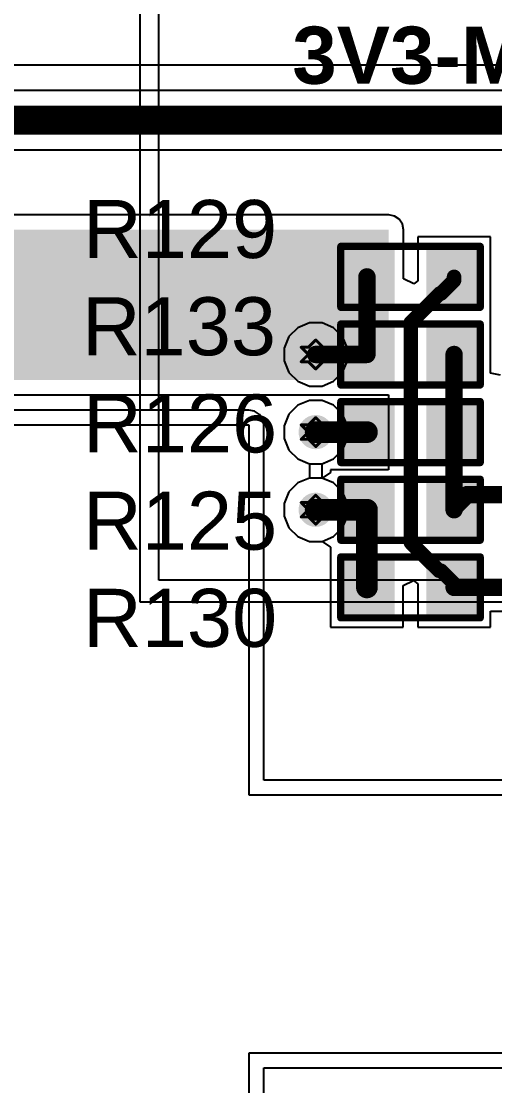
# Model space of a CAD drawing. Header units: inches. Extents: x 24 to 500, y 68 to 269.
# Drawn here: x 344.76 to 353.04, y 108.63 to 127.26 of the extents above; entities that cross this region are included whole.
import ezdxf

# ---------------------------------------------------------------- set-up
doc = ezdxf.new("R2010")
doc.units = ezdxf.units.IN
for name, color, linetype in [('Bottom Layer', 5, 'Continuous'), ('Drill Drawing', 1, 'Continuous'), ('Layer 1', 16, 'Continuous'), ('Layer 2', 76, 'Continuous'), ('Top Layer', 1, 'Continuous'), ('Top Overlay', 2, 'Continuous'), ('Top Paste', 8, 'Continuous'), ('Top Solder', 216, 'Continuous'), ('Via Holes', 16, 'Continuous')]:
    doc.layers.add(name, color=color, linetype=linetype)
doc.styles.add('Arial', font='', dxfattribs={"height": 0.2})
doc.styles.add('Arial_Bold', font='', dxfattribs={"height": 0.2})
doc.styles.get('Arial').set_extended_font_data('Arial')
doc.styles.get('Arial_Bold').set_extended_font_data('Arial', bold=True)

# ---------------------------------------------------------------- blocks, each defined once
blk = doc.blocks.new('R___0603_11')
at = {"layer": 'Top Layer'}
for points in [[(-0.381, 0.4445), (-0.381, -0.4445), (-1.143, -0.4445), (-1.143, 0.4445)], [(1.143, 0.4445), (1.143, -0.4445), (0.381, -0.4445), (0.381, 0.4445)]]:
    blk.add_hatch(color=1, dxfattribs=at).paths.add_polyline_path(points)
at = {"layer": 'Top Paste'}
for points in [[(-0.381, 0.4445), (-0.381, -0.4445), (-1.143, -0.4445), (-1.143, 0.4445)], [(1.143, 0.4445), (1.143, -0.4445), (0.381, -0.4445), (0.381, 0.4445)]]:
    blk.add_hatch(color=8, dxfattribs=at).paths.add_polyline_path(points)
at = {"layer": 'Top Solder'}
for points in [[(-0.2794, 0.5461), (-0.2794, -0.5461), (-1.2446, -0.5461), (-1.2446, 0.5461)], [(1.2446, 0.5461), (1.2446, -0.5461), (0.2794, -0.5461), (0.2794, 0.5461)]]:
    blk.add_hatch(color=216, dxfattribs=at).paths.add_polyline_path(points)
at = {"layer": 'Top Overlay'}
for points in [[(-1.2192, 0.5334, 0.127, 0.127, 0), (-1.2192, -0.5334, 0.127, 0.127, 0)], [(1.2192, 0.5334, 0.127, 0.127, 0), (-1.2192, 0.5334, 0.127, 0.127, 0)], [(1.2192, 0.5334, 0.127, 0.127, 0), (1.2192, -0.5334, 0.127, 0.127, 0)], [(1.2192, -0.5334, 0.127, 0.127, 0), (-1.2192, -0.5334, 0.127, 0.127, 0)]]:
    blk.add_lwpolyline(points, format="xyseb", dxfattribs=at)
for points in [[(-1.25095, 0.5334, 0.0635, 0.0635, 1), (-1.18745, 0.5334, 0.0635, 0.0635, 1)], [(-1.25095, 0.5334, 0.0635, 0.0635, 1), (-1.18745, 0.5334, 0.0635, 0.0635, 1)], [(1.18745, 0.5334, 0.0635, 0.0635, 1), (1.25095, 0.5334, 0.0635, 0.0635, 1)], [(1.18745, 0.5334, 0.0635, 0.0635, 1), (1.25095, 0.5334, 0.0635, 0.0635, 1)], [(-1.25095, -0.5334, 0.0635, 0.0635, 1), (-1.18745, -0.5334, 0.0635, 0.0635, 1)], [(-1.25095, -0.5334, 0.0635, 0.0635, 1), (-1.18745, -0.5334, 0.0635, 0.0635, 1)], [(1.18745, -0.5334, 0.0635, 0.0635, 1), (1.25095, -0.5334, 0.0635, 0.0635, 1)], [(1.18745, -0.5334, 0.0635, 0.0635, 1), (1.25095, -0.5334, 0.0635, 0.0635, 1)]]:
    blk.add_lwpolyline(points, format="xyseb", close=True, dxfattribs=at)
blk = doc.blocks.new('R___0603_12')
at = {"layer": 'Top Layer'}
for points in [[(-0.381, 0.4445), (-0.381, -0.4445), (-1.143, -0.4445), (-1.143, 0.4445)], [(1.143, 0.4445), (1.143, -0.4445), (0.381, -0.4445), (0.381, 0.4445)]]:
    blk.add_hatch(color=1, dxfattribs=at).paths.add_polyline_path(points)
at = {"layer": 'Top Paste'}
for points in [[(-0.381, 0.4445), (-0.381, -0.4445), (-1.143, -0.4445), (-1.143, 0.4445)], [(1.143, 0.4445), (1.143, -0.4445), (0.381, -0.4445), (0.381, 0.4445)]]:
    blk.add_hatch(color=8, dxfattribs=at).paths.add_polyline_path(points)
at = {"layer": 'Top Solder'}
for points in [[(-0.2794, 0.5461), (-0.2794, -0.5461), (-1.2446, -0.5461), (-1.2446, 0.5461)], [(1.2446, 0.5461), (1.2446, -0.5461), (0.2794, -0.5461), (0.2794, 0.5461)]]:
    blk.add_hatch(color=216, dxfattribs=at).paths.add_polyline_path(points)
at = {"layer": 'Top Overlay'}
for points in [[(-1.2192, -0.5334, 0.127, 0.127, 0), (-1.2192, 0.5334, 0.127, 0.127, 0)], [(-1.2192, 0.5334, 0.127, 0.127, 0), (1.2192, 0.5334, 0.127, 0.127, 0)], [(1.2192, -0.5334, 0.127, 0.127, 0), (1.2192, 0.5334, 0.127, 0.127, 0)], [(-1.2192, -0.5334, 0.127, 0.127, 0), (1.2192, -0.5334, 0.127, 0.127, 0)]]:
    blk.add_lwpolyline(points, format="xyseb", dxfattribs=at)
for points in [[(-1.25095, 0.5334, 0.0635, 0.0635, 1), (-1.18745, 0.5334, 0.0635, 0.0635, 1)], [(-1.25095, 0.5334, 0.0635, 0.0635, 1), (-1.18745, 0.5334, 0.0635, 0.0635, 1)], [(1.18745, 0.5334, 0.0635, 0.0635, 1), (1.25095, 0.5334, 0.0635, 0.0635, 1)], [(1.18745, 0.5334, 0.0635, 0.0635, 1), (1.25095, 0.5334, 0.0635, 0.0635, 1)], [(-1.25095, -0.5334, 0.0635, 0.0635, 1), (-1.18745, -0.5334, 0.0635, 0.0635, 1)], [(-1.25095, -0.5334, 0.0635, 0.0635, 1), (-1.18745, -0.5334, 0.0635, 0.0635, 1)], [(1.18745, -0.5334, 0.0635, 0.0635, 1), (1.25095, -0.5334, 0.0635, 0.0635, 1)], [(1.18745, -0.5334, 0.0635, 0.0635, 1), (1.25095, -0.5334, 0.0635, 0.0635, 1)]]:
    blk.add_lwpolyline(points, format="xyseb", close=True, dxfattribs=at)
blk = doc.blocks.new('R___0603_13')
at = {"layer": 'Top Layer'}
for points in [[(-0.381, 0.4445), (-0.381, -0.4445), (-1.143, -0.4445), (-1.143, 0.4445)], [(1.143, 0.4445), (1.143, -0.4445), (0.381, -0.4445), (0.381, 0.4445)]]:
    blk.add_hatch(color=1, dxfattribs=at).paths.add_polyline_path(points)
at = {"layer": 'Top Paste'}
for points in [[(-0.381, 0.4445), (-0.381, -0.4445), (-1.143, -0.4445), (-1.143, 0.4445)], [(1.143, 0.4445), (1.143, -0.4445), (0.381, -0.4445), (0.381, 0.4445)]]:
    blk.add_hatch(color=8, dxfattribs=at).paths.add_polyline_path(points)
at = {"layer": 'Top Solder'}
for points in [[(-0.2794, 0.5461), (-0.2794, -0.5461), (-1.2446, -0.5461), (-1.2446, 0.5461)], [(1.2446, 0.5461), (1.2446, -0.5461), (0.2794, -0.5461), (0.2794, 0.5461)]]:
    blk.add_hatch(color=216, dxfattribs=at).paths.add_polyline_path(points)
at = {"layer": 'Top Overlay'}
for points in [[(-1.2192, -0.5334, 0.127, 0.127, 0), (-1.2192, 0.5334, 0.127, 0.127, 0)], [(-1.2192, 0.5334, 0.127, 0.127, 0), (1.2192, 0.5334, 0.127, 0.127, 0)], [(1.2192, -0.5334, 0.127, 0.127, 0), (1.2192, 0.5334, 0.127, 0.127, 0)], [(-1.2192, -0.5334, 0.127, 0.127, 0), (1.2192, -0.5334, 0.127, 0.127, 0)]]:
    blk.add_lwpolyline(points, format="xyseb", dxfattribs=at)
for points in [[(-1.25095, 0.5334, 0.0635, 0.0635, 1), (-1.18745, 0.5334, 0.0635, 0.0635, 1)], [(-1.25095, 0.5334, 0.0635, 0.0635, 1), (-1.18745, 0.5334, 0.0635, 0.0635, 1)], [(1.18745, 0.5334, 0.0635, 0.0635, 1), (1.25095, 0.5334, 0.0635, 0.0635, 1)], [(1.18745, 0.5334, 0.0635, 0.0635, 1), (1.25095, 0.5334, 0.0635, 0.0635, 1)], [(-1.25095, -0.5334, 0.0635, 0.0635, 1), (-1.18745, -0.5334, 0.0635, 0.0635, 1)], [(-1.25095, -0.5334, 0.0635, 0.0635, 1), (-1.18745, -0.5334, 0.0635, 0.0635, 1)], [(1.18745, -0.5334, 0.0635, 0.0635, 1), (1.25095, -0.5334, 0.0635, 0.0635, 1)], [(1.18745, -0.5334, 0.0635, 0.0635, 1), (1.25095, -0.5334, 0.0635, 0.0635, 1)]]:
    blk.add_lwpolyline(points, format="xyseb", close=True, dxfattribs=at)
blk = doc.blocks.new('R___0603_16')
at = {"layer": 'Top Layer'}
for points in [[(-0.381, 0.4445), (-0.381, -0.4445), (-1.143, -0.4445), (-1.143, 0.4445)], [(1.143, 0.4445), (1.143, -0.4445), (0.381, -0.4445), (0.381, 0.4445)]]:
    blk.add_hatch(color=1, dxfattribs=at).paths.add_polyline_path(points)
at = {"layer": 'Top Paste'}
for points in [[(-0.381, 0.4445), (-0.381, -0.4445), (-1.143, -0.4445), (-1.143, 0.4445)], [(1.143, 0.4445), (1.143, -0.4445), (0.381, -0.4445), (0.381, 0.4445)]]:
    blk.add_hatch(color=8, dxfattribs=at).paths.add_polyline_path(points)
at = {"layer": 'Top Solder'}
for points in [[(-0.2794, 0.5461), (-0.2794, -0.5461), (-1.2446, -0.5461), (-1.2446, 0.5461)], [(1.2446, 0.5461), (1.2446, -0.5461), (0.2794, -0.5461), (0.2794, 0.5461)]]:
    blk.add_hatch(color=216, dxfattribs=at).paths.add_polyline_path(points)
at = {"layer": 'Top Overlay'}
for points in [[(-1.2192, -0.5334, 0.127, 0.127, 0), (-1.2192, 0.5334, 0.127, 0.127, 0)], [(-1.2192, 0.5334, 0.127, 0.127, 0), (1.2192, 0.5334, 0.127, 0.127, 0)], [(1.2192, -0.5334, 0.127, 0.127, 0), (1.2192, 0.5334, 0.127, 0.127, 0)], [(-1.2192, -0.5334, 0.127, 0.127, 0), (1.2192, -0.5334, 0.127, 0.127, 0)]]:
    blk.add_lwpolyline(points, format="xyseb", dxfattribs=at)
for points in [[(-1.25095, 0.5334, 0.0635, 0.0635, 1), (-1.18745, 0.5334, 0.0635, 0.0635, 1)], [(-1.25095, 0.5334, 0.0635, 0.0635, 1), (-1.18745, 0.5334, 0.0635, 0.0635, 1)], [(1.18745, 0.5334, 0.0635, 0.0635, 1), (1.25095, 0.5334, 0.0635, 0.0635, 1)], [(1.18745, 0.5334, 0.0635, 0.0635, 1), (1.25095, 0.5334, 0.0635, 0.0635, 1)], [(-1.25095, -0.5334, 0.0635, 0.0635, 1), (-1.18745, -0.5334, 0.0635, 0.0635, 1)], [(-1.25095, -0.5334, 0.0635, 0.0635, 1), (-1.18745, -0.5334, 0.0635, 0.0635, 1)], [(1.18745, -0.5334, 0.0635, 0.0635, 1), (1.25095, -0.5334, 0.0635, 0.0635, 1)], [(1.18745, -0.5334, 0.0635, 0.0635, 1), (1.25095, -0.5334, 0.0635, 0.0635, 1)]]:
    blk.add_lwpolyline(points, format="xyseb", close=True, dxfattribs=at)
blk = doc.blocks.new('R___0603_17')
at = {"layer": 'Top Layer'}
for points in [[(-0.381, 0.4445), (-0.381, -0.4445), (-1.143, -0.4445), (-1.143, 0.4445)], [(1.143, 0.4445), (1.143, -0.4445), (0.381, -0.4445), (0.381, 0.4445)]]:
    blk.add_hatch(color=1, dxfattribs=at).paths.add_polyline_path(points)
at = {"layer": 'Top Paste'}
for points in [[(-0.381, 0.4445), (-0.381, -0.4445), (-1.143, -0.4445), (-1.143, 0.4445)], [(1.143, 0.4445), (1.143, -0.4445), (0.381, -0.4445), (0.381, 0.4445)]]:
    blk.add_hatch(color=8, dxfattribs=at).paths.add_polyline_path(points)
at = {"layer": 'Top Solder'}
for points in [[(-0.2794, 0.5461), (-0.2794, -0.5461), (-1.2446, -0.5461), (-1.2446, 0.5461)], [(1.2446, 0.5461), (1.2446, -0.5461), (0.2794, -0.5461), (0.2794, 0.5461)]]:
    blk.add_hatch(color=216, dxfattribs=at).paths.add_polyline_path(points)
at = {"layer": 'Top Overlay'}
for points in [[(-1.2192, 0.5334, 0.127, 0.127, 0), (-1.2192, -0.5334, 0.127, 0.127, 0)], [(1.2192, 0.5334, 0.127, 0.127, 0), (-1.2192, 0.5334, 0.127, 0.127, 0)], [(1.2192, 0.5334, 0.127, 0.127, 0), (1.2192, -0.5334, 0.127, 0.127, 0)], [(1.2192, -0.5334, 0.127, 0.127, 0), (-1.2192, -0.5334, 0.127, 0.127, 0)]]:
    blk.add_lwpolyline(points, format="xyseb", dxfattribs=at)
for points in [[(-1.25095, 0.5334, 0.0635, 0.0635, 1), (-1.18745, 0.5334, 0.0635, 0.0635, 1)], [(-1.25095, 0.5334, 0.0635, 0.0635, 1), (-1.18745, 0.5334, 0.0635, 0.0635, 1)], [(1.18745, 0.5334, 0.0635, 0.0635, 1), (1.25095, 0.5334, 0.0635, 0.0635, 1)], [(1.18745, 0.5334, 0.0635, 0.0635, 1), (1.25095, 0.5334, 0.0635, 0.0635, 1)], [(-1.25095, -0.5334, 0.0635, 0.0635, 1), (-1.18745, -0.5334, 0.0635, 0.0635, 1)], [(-1.25095, -0.5334, 0.0635, 0.0635, 1), (-1.18745, -0.5334, 0.0635, 0.0635, 1)], [(1.18745, -0.5334, 0.0635, 0.0635, 1), (1.25095, -0.5334, 0.0635, 0.0635, 1)], [(1.18745, -0.5334, 0.0635, 0.0635, 1), (1.25095, -0.5334, 0.0635, 0.0635, 1)]]:
    blk.add_lwpolyline(points, format="xyseb", close=True, dxfattribs=at)

msp = doc.modelspace()

# ---------------------------------------------------------------- hatches: boundary and pattern name
at = {"layer": 'Bottom Layer'}
h = msp.add_hatch(color=5, dxfattribs=at)
edge = h.paths.add_edge_path()
edge.add_arc((349.91, 121.425), 0.3, 0, 360)
h = msp.add_hatch(color=5, dxfattribs=at)
edge = h.paths.add_edge_path()
edge.add_arc((349.91, 120.066), 0.3, 0, 360)
h = msp.add_hatch(color=5, dxfattribs=at)
edge = h.paths.add_edge_path()
edge.add_arc((349.91, 118.707), 0.3, 0, 360)
at = {"layer": 'Layer 1'}
h = msp.add_hatch(color=16, dxfattribs=at)
edge = h.paths.add_edge_path()
edge.add_arc((349.91, 121.425), 0.3, 0, 360)
h = msp.add_hatch(color=16, dxfattribs=at)
edge = h.paths.add_edge_path()
edge.add_arc((349.91, 120.066), 0.3, 0, 360)
h = msp.add_hatch(color=16, dxfattribs=at)
edge = h.paths.add_edge_path()
edge.add_arc((349.91, 118.707), 0.3, 0, 360)
at = {"layer": 'Layer 2'}
h = msp.add_hatch(color=76, dxfattribs=at)
edge = h.paths.add_edge_path()
edge.add_arc((349.91, 121.425), 0.3, 0, 360)
h = msp.add_hatch(color=76, dxfattribs=at)
edge = h.paths.add_edge_path()
edge.add_arc((349.91, 120.066), 0.3, 0, 360)
h = msp.add_hatch(color=76, dxfattribs=at)
edge = h.paths.add_edge_path()
edge.add_arc((349.91, 118.707), 0.3, 0, 360)
at = {"layer": 'Top Layer'}
msp.add_hatch(color=1, dxfattribs=at).paths.add_polyline_path([(332.308, 120.98), (351.187, 120.98), (351.187, 123.608), (332.308, 123.608)])
h = msp.add_hatch(color=1, dxfattribs=at)
edge = h.paths.add_edge_path()
edge.add_arc((349.91, 121.425), 0.3, 0, 360)
h = msp.add_hatch(color=1, dxfattribs=at)
edge = h.paths.add_edge_path()
edge.add_arc((349.91, 120.066), 0.3, 0, 360)
h = msp.add_hatch(color=1, dxfattribs=at)
edge = h.paths.add_edge_path()
edge.add_arc((349.91, 118.707), 0.3, 0, 360)
at = {"layer": 'Via Holes'}
h = msp.add_hatch(color=7, dxfattribs=at)
edge = h.paths.add_edge_path()
edge.add_arc((349.91, 121.425), 0.15, 0, 360)
h = msp.add_hatch(color=7, dxfattribs=at)
edge = h.paths.add_edge_path()
edge.add_arc((349.91, 120.066), 0.15, 0, 360)
h = msp.add_hatch(color=7, dxfattribs=at)
edge = h.paths.add_edge_path()
edge.add_arc((349.91, 118.707), 0.15, 0, 360)

# ---------------------------------------------------------------- linework, layer by layer
at = {"layer": 'Bottom Layer'}
for p, q in [((346.837, 129.159), (346.837, 117.094)), ((347.167, 117.475), (347.167, 129.032)), ((349.597, 121.894), (349.441, 121.739)), ((349.8, 121.979), (349.597, 121.894)), ((350.021, 121.979), (349.8, 121.979)), ((350.224, 121.894), (350.021, 121.979)), ((350.38, 121.739), (350.224, 121.894)), ((349.441, 121.739), (349.356, 121.535)), ((350.464, 121.535), (350.38, 121.739)), ((349.356, 121.535), (349.356, 121.315)), ((350.464, 121.315), (350.464, 121.535)), ((349.356, 121.315), (349.441, 121.111)), ((350.38, 121.111), (350.464, 121.315)), ((349.441, 121.111), (349.597, 120.955)), ((350.224, 120.955), (350.38, 121.111)), ((349.597, 120.955), (349.8, 120.871)), ((350.021, 120.871), (350.224, 120.955)), ((349.8, 120.871), (350.021, 120.871)), ((349.8, 120.62), (349.597, 120.535)), ((350.021, 120.62), (349.8, 120.62)), ((350.224, 120.535), (350.021, 120.62)), ((349.441, 120.38), (349.356, 120.176)), ((349.597, 120.535), (349.441, 120.38)), ((350.38, 120.38), (350.224, 120.535)), ((350.464, 120.176), (350.38, 120.38)), ((349.356, 120.176), (349.356, 119.956)), ((350.464, 119.956), (350.464, 120.176)), ((349.356, 119.956), (349.441, 119.752)), ((350.38, 119.752), (350.464, 119.956)), ((349.441, 119.752), (349.597, 119.596)), ((350.224, 119.596), (350.38, 119.752)), ((349.597, 119.596), (349.8, 119.512)), ((349.8, 119.512), (350.021, 119.512)), ((350.021, 119.512), (350.224, 119.596)), ((375.793, 117.475), (347.167, 117.475)), ((346.837, 117.094), (375.412, 117.094))]:
    msp.add_line(p, q, dxfattribs=at)
at = {"layer": 'Drill Drawing'}
for points in [[(349.783, 121.552, 0.0508, 0.0508, 0), (349.91, 121.679, 0.0508, 0.0508, 0)], [(349.91, 121.679, 0.0508, 0.0508, 0), (350.037, 121.552, 0.0508, 0.0508, 0)], [(349.656, 121.552, 0.0508, 0.0508, 0), (349.783, 121.425, 0.0508, 0.0508, 0)], [(349.656, 121.552, 0.0508, 0.0508, 0), (349.783, 121.552, 0.0508, 0.0508, 0)], [(350.037, 121.552, 0.0508, 0.0508, 0), (350.164, 121.552, 0.0508, 0.0508, 0)], [(350.037, 121.425, 0.0508, 0.0508, 0), (350.164, 121.552, 0.0508, 0.0508, 0)], [(349.656, 121.298, 0.0508, 0.0508, 0), (349.783, 121.425, 0.0508, 0.0508, 0)], [(349.656, 121.298, 0.0508, 0.0508, 0), (349.783, 121.298, 0.0508, 0.0508, 0)], [(349.783, 121.298, 0.0508, 0.0508, 0), (349.91, 121.171, 0.0508, 0.0508, 0)], [(349.91, 121.171, 0.0508, 0.0508, 0), (350.037, 121.298, 0.0508, 0.0508, 0)], [(350.037, 121.425, 0.0508, 0.0508, 0), (350.164, 121.298, 0.0508, 0.0508, 0)], [(350.037, 121.298, 0.0508, 0.0508, 0), (350.164, 121.298, 0.0508, 0.0508, 0)], [(349.656, 120.193, 0.0508, 0.0508, 0), (349.783, 120.066, 0.0508, 0.0508, 0)], [(349.656, 120.193, 0.0508, 0.0508, 0), (349.783, 120.193, 0.0508, 0.0508, 0)], [(349.783, 120.193, 0.0508, 0.0508, 0), (349.91, 120.32, 0.0508, 0.0508, 0)], [(349.91, 120.32, 0.0508, 0.0508, 0), (350.037, 120.193, 0.0508, 0.0508, 0)], [(350.037, 120.193, 0.0508, 0.0508, 0), (350.164, 120.193, 0.0508, 0.0508, 0)], [(350.037, 120.066, 0.0508, 0.0508, 0), (350.164, 120.193, 0.0508, 0.0508, 0)], [(349.656, 119.939, 0.0508, 0.0508, 0), (349.783, 120.066, 0.0508, 0.0508, 0)], [(350.037, 120.066, 0.0508, 0.0508, 0), (350.164, 119.939, 0.0508, 0.0508, 0)], [(349.656, 119.939, 0.0508, 0.0508, 0), (349.783, 119.939, 0.0508, 0.0508, 0)], [(349.783, 119.939, 0.0508, 0.0508, 0), (349.91, 119.812, 0.0508, 0.0508, 0)], [(349.91, 119.812, 0.0508, 0.0508, 0), (350.037, 119.939, 0.0508, 0.0508, 0)], [(350.037, 119.939, 0.0508, 0.0508, 0), (350.164, 119.939, 0.0508, 0.0508, 0)], [(349.783, 118.834, 0.0508, 0.0508, 0), (349.91, 118.961, 0.0508, 0.0508, 0)], [(349.91, 118.961, 0.0508, 0.0508, 0), (350.037, 118.834, 0.0508, 0.0508, 0)], [(349.656, 118.834, 0.0508, 0.0508, 0), (349.783, 118.707, 0.0508, 0.0508, 0)], [(349.656, 118.834, 0.0508, 0.0508, 0), (349.783, 118.834, 0.0508, 0.0508, 0)], [(349.656, 118.58, 0.0508, 0.0508, 0), (349.783, 118.707, 0.0508, 0.0508, 0)], [(350.037, 118.834, 0.0508, 0.0508, 0), (350.164, 118.834, 0.0508, 0.0508, 0)], [(350.037, 118.707, 0.0508, 0.0508, 0), (350.164, 118.834, 0.0508, 0.0508, 0)], [(350.037, 118.707, 0.0508, 0.0508, 0), (350.164, 118.58, 0.0508, 0.0508, 0)], [(349.656, 118.58, 0.0508, 0.0508, 0), (349.783, 118.58, 0.0508, 0.0508, 0)], [(349.783, 118.58, 0.0508, 0.0508, 0), (349.91, 118.453, 0.0508, 0.0508, 0)], [(349.91, 118.453, 0.0508, 0.0508, 0), (350.037, 118.58, 0.0508, 0.0508, 0)], [(350.037, 118.58, 0.0508, 0.0508, 0), (350.164, 118.58, 0.0508, 0.0508, 0)]]:
    msp.add_lwpolyline(points, format="xyseb", dxfattribs=at)
for points in [[(349.898, 121.679, 0.0254, 0.0254, 1), (349.923, 121.679, 0.0254, 0.0254, 1)], [(349.898, 121.679, 0.0254, 0.0254, 1), (349.923, 121.679, 0.0254, 0.0254, 1)], [(349.644, 121.552, 0.0254, 0.0254, 1), (349.669, 121.552, 0.0254, 0.0254, 1)], [(349.644, 121.552, 0.0254, 0.0254, 1), (349.669, 121.552, 0.0254, 0.0254, 1)], [(349.771, 121.552, 0.0254, 0.0254, 1), (349.796, 121.552, 0.0254, 0.0254, 1)], [(349.771, 121.552, 0.0254, 0.0254, 1), (349.796, 121.552, 0.0254, 0.0254, 1)], [(350.025, 121.552, 0.0254, 0.0254, 1), (350.05, 121.552, 0.0254, 0.0254, 1)], [(350.025, 121.552, 0.0254, 0.0254, 1), (350.05, 121.552, 0.0254, 0.0254, 1)], [(350.152, 121.552, 0.0254, 0.0254, 1), (350.177, 121.552, 0.0254, 0.0254, 1)], [(350.152, 121.552, 0.0254, 0.0254, 1), (350.177, 121.552, 0.0254, 0.0254, 1)], [(349.644, 121.298, 0.0254, 0.0254, 1), (349.669, 121.298, 0.0254, 0.0254, 1)], [(349.644, 121.298, 0.0254, 0.0254, 1), (349.669, 121.298, 0.0254, 0.0254, 1)], [(349.771, 121.425, 0.0254, 0.0254, 1), (349.796, 121.425, 0.0254, 0.0254, 1)], [(349.771, 121.425, 0.0254, 0.0254, 1), (349.796, 121.425, 0.0254, 0.0254, 1)], [(349.771, 121.298, 0.0254, 0.0254, 1), (349.796, 121.298, 0.0254, 0.0254, 1)], [(349.771, 121.298, 0.0254, 0.0254, 1), (349.796, 121.298, 0.0254, 0.0254, 1)], [(350.025, 121.425, 0.0254, 0.0254, 1), (350.05, 121.425, 0.0254, 0.0254, 1)], [(350.025, 121.425, 0.0254, 0.0254, 1), (350.05, 121.425, 0.0254, 0.0254, 1)], [(350.025, 121.298, 0.0254, 0.0254, 1), (350.05, 121.298, 0.0254, 0.0254, 1)], [(350.025, 121.298, 0.0254, 0.0254, 1), (350.05, 121.298, 0.0254, 0.0254, 1)], [(350.152, 121.298, 0.0254, 0.0254, 1), (350.177, 121.298, 0.0254, 0.0254, 1)], [(350.152, 121.298, 0.0254, 0.0254, 1), (350.177, 121.298, 0.0254, 0.0254, 1)], [(349.898, 121.171, 0.0254, 0.0254, 1), (349.923, 121.171, 0.0254, 0.0254, 1)], [(349.898, 121.171, 0.0254, 0.0254, 1), (349.923, 121.171, 0.0254, 0.0254, 1)], [(349.644, 120.193, 0.0254, 0.0254, 1), (349.669, 120.193, 0.0254, 0.0254, 1)], [(349.644, 120.193, 0.0254, 0.0254, 1), (349.669, 120.193, 0.0254, 0.0254, 1)], [(349.771, 120.193, 0.0254, 0.0254, 1), (349.796, 120.193, 0.0254, 0.0254, 1)], [(349.771, 120.193, 0.0254, 0.0254, 1), (349.796, 120.193, 0.0254, 0.0254, 1)], [(349.898, 120.32, 0.0254, 0.0254, 1), (349.923, 120.32, 0.0254, 0.0254, 1)], [(349.898, 120.32, 0.0254, 0.0254, 1), (349.923, 120.32, 0.0254, 0.0254, 1)], [(350.025, 120.193, 0.0254, 0.0254, 1), (350.05, 120.193, 0.0254, 0.0254, 1)], [(350.025, 120.193, 0.0254, 0.0254, 1), (350.05, 120.193, 0.0254, 0.0254, 1)], [(350.152, 120.193, 0.0254, 0.0254, 1), (350.177, 120.193, 0.0254, 0.0254, 1)], [(350.152, 120.193, 0.0254, 0.0254, 1), (350.177, 120.193, 0.0254, 0.0254, 1)], [(349.771, 120.066, 0.0254, 0.0254, 1), (349.796, 120.066, 0.0254, 0.0254, 1)], [(349.771, 120.066, 0.0254, 0.0254, 1), (349.796, 120.066, 0.0254, 0.0254, 1)], [(350.025, 120.066, 0.0254, 0.0254, 1), (350.05, 120.066, 0.0254, 0.0254, 1)], [(350.025, 120.066, 0.0254, 0.0254, 1), (350.05, 120.066, 0.0254, 0.0254, 1)], [(349.644, 119.939, 0.0254, 0.0254, 1), (349.669, 119.939, 0.0254, 0.0254, 1)], [(349.644, 119.939, 0.0254, 0.0254, 1), (349.669, 119.939, 0.0254, 0.0254, 1)], [(349.771, 119.939, 0.0254, 0.0254, 1), (349.796, 119.939, 0.0254, 0.0254, 1)], [(349.771, 119.939, 0.0254, 0.0254, 1), (349.796, 119.939, 0.0254, 0.0254, 1)], [(349.898, 119.812, 0.0254, 0.0254, 1), (349.923, 119.812, 0.0254, 0.0254, 1)], [(349.898, 119.812, 0.0254, 0.0254, 1), (349.923, 119.812, 0.0254, 0.0254, 1)], [(350.025, 119.939, 0.0254, 0.0254, 1), (350.05, 119.939, 0.0254, 0.0254, 1)], [(350.025, 119.939, 0.0254, 0.0254, 1), (350.05, 119.939, 0.0254, 0.0254, 1)], [(350.152, 119.939, 0.0254, 0.0254, 1), (350.177, 119.939, 0.0254, 0.0254, 1)], [(350.152, 119.939, 0.0254, 0.0254, 1), (350.177, 119.939, 0.0254, 0.0254, 1)], [(349.898, 118.961, 0.0254, 0.0254, 1), (349.923, 118.961, 0.0254, 0.0254, 1)], [(349.898, 118.961, 0.0254, 0.0254, 1), (349.923, 118.961, 0.0254, 0.0254, 1)], [(349.644, 118.834, 0.0254, 0.0254, 1), (349.669, 118.834, 0.0254, 0.0254, 1)], [(349.644, 118.834, 0.0254, 0.0254, 1), (349.669, 118.834, 0.0254, 0.0254, 1)], [(349.771, 118.834, 0.0254, 0.0254, 1), (349.796, 118.834, 0.0254, 0.0254, 1)], [(349.771, 118.834, 0.0254, 0.0254, 1), (349.796, 118.834, 0.0254, 0.0254, 1)], [(349.771, 118.707, 0.0254, 0.0254, 1), (349.796, 118.707, 0.0254, 0.0254, 1)], [(349.771, 118.707, 0.0254, 0.0254, 1), (349.796, 118.707, 0.0254, 0.0254, 1)], [(350.025, 118.834, 0.0254, 0.0254, 1), (350.05, 118.834, 0.0254, 0.0254, 1)], [(350.025, 118.834, 0.0254, 0.0254, 1), (350.05, 118.834, 0.0254, 0.0254, 1)], [(350.025, 118.707, 0.0254, 0.0254, 1), (350.05, 118.707, 0.0254, 0.0254, 1)], [(350.025, 118.707, 0.0254, 0.0254, 1), (350.05, 118.707, 0.0254, 0.0254, 1)], [(350.152, 118.834, 0.0254, 0.0254, 1), (350.177, 118.834, 0.0254, 0.0254, 1)], [(350.152, 118.834, 0.0254, 0.0254, 1), (350.177, 118.834, 0.0254, 0.0254, 1)], [(349.644, 118.58, 0.0254, 0.0254, 1), (349.669, 118.58, 0.0254, 0.0254, 1)], [(349.644, 118.58, 0.0254, 0.0254, 1), (349.669, 118.58, 0.0254, 0.0254, 1)], [(349.771, 118.58, 0.0254, 0.0254, 1), (349.796, 118.58, 0.0254, 0.0254, 1)], [(349.771, 118.58, 0.0254, 0.0254, 1), (349.796, 118.58, 0.0254, 0.0254, 1)], [(350.025, 118.58, 0.0254, 0.0254, 1), (350.05, 118.58, 0.0254, 0.0254, 1)], [(350.025, 118.58, 0.0254, 0.0254, 1), (350.05, 118.58, 0.0254, 0.0254, 1)], [(350.152, 118.58, 0.0254, 0.0254, 1), (350.177, 118.58, 0.0254, 0.0254, 1)], [(350.152, 118.58, 0.0254, 0.0254, 1), (350.177, 118.58, 0.0254, 0.0254, 1)], [(349.898, 118.453, 0.0254, 0.0254, 1), (349.923, 118.453, 0.0254, 0.0254, 1)], [(349.898, 118.453, 0.0254, 0.0254, 1), (349.923, 118.453, 0.0254, 0.0254, 1)]]:
    msp.add_lwpolyline(points, format="xyseb", close=True, dxfattribs=at)
at = {"layer": 'Layer 1'}
for p, q in [((349.597, 121.894), (349.441, 121.739)), ((349.8, 121.979), (349.597, 121.894)), ((350.021, 121.979), (349.8, 121.979)), ((350.224, 121.894), (350.021, 121.979)), ((350.38, 121.739), (350.224, 121.894)), ((349.441, 121.739), (349.356, 121.535)), ((350.464, 121.535), (350.38, 121.739)), ((349.356, 121.535), (349.356, 121.315)), ((350.464, 121.315), (350.464, 121.535)), ((349.356, 121.315), (349.441, 121.111)), ((350.38, 121.111), (350.464, 121.315)), ((349.441, 121.111), (349.597, 120.955)), ((350.224, 120.955), (350.38, 121.111)), ((349.597, 120.955), (349.8, 120.871)), ((350.021, 120.871), (350.224, 120.955)), ((349.8, 120.871), (350.021, 120.871)), ((349.8, 119.261), (349.597, 119.177)), ((350.021, 119.261), (349.8, 119.261)), ((350.224, 119.177), (350.021, 119.261)), ((349.597, 119.177), (349.441, 119.021)), ((350.38, 119.021), (350.224, 119.177)), ((349.441, 119.021), (349.356, 118.817)), ((350.464, 118.817), (350.38, 119.021)), ((349.356, 118.817), (349.356, 118.597)), ((350.464, 118.597), (350.464, 118.817)), ((349.356, 118.597), (349.441, 118.393)), ((350.38, 118.393), (350.464, 118.597)), ((349.441, 118.393), (349.597, 118.237)), ((350.224, 118.237), (350.38, 118.393)), ((349.597, 118.237), (349.8, 118.153)), ((349.8, 118.153), (350.021, 118.153)), ((350.021, 118.153), (350.224, 118.237))]:
    msp.add_line(p, q, dxfattribs=at)
at = {"layer": 'Layer 2'}
for p, q in [((359.537, 126.492), (311.785, 126.492)), ((320.955, 125.654), (356.514, 125.654)), ((349.8, 120.62), (349.597, 120.535)), ((350.021, 120.62), (349.8, 120.62)), ((350.224, 120.535), (350.021, 120.62)), ((349.441, 120.38), (349.356, 120.176)), ((349.597, 120.535), (349.441, 120.38)), ((350.38, 120.38), (350.224, 120.535)), ((350.464, 120.176), (350.38, 120.38)), ((349.356, 120.176), (349.356, 119.956)), ((350.464, 119.956), (350.464, 120.176)), ((349.356, 119.956), (349.441, 119.752)), ((350.38, 119.752), (350.464, 119.956)), ((349.441, 119.752), (349.597, 119.596)), ((350.224, 119.596), (350.38, 119.752)), ((349.597, 119.596), (349.772, 119.524)), ((349.772, 119.524), (349.8, 119.512)), ((349.8, 119.512), (349.8, 119.261)), ((350.021, 119.512), (350.049, 119.524)), ((350.021, 119.261), (350.021, 119.512)), ((350.049, 119.524), (350.224, 119.596)), ((349.772, 119.249), (349.597, 119.177)), ((349.8, 119.261), (349.772, 119.249)), ((350.049, 119.249), (350.021, 119.261)), ((350.224, 119.177), (350.049, 119.249)), ((349.597, 119.177), (349.441, 119.021)), ((350.38, 119.021), (350.224, 119.177)), ((349.441, 119.021), (349.356, 118.817)), ((350.464, 118.817), (350.38, 119.021)), ((349.356, 118.817), (349.356, 118.597)), ((350.464, 118.597), (350.464, 118.817)), ((349.356, 118.597), (349.441, 118.393)), ((350.38, 118.393), (350.464, 118.597)), ((349.441, 118.393), (349.597, 118.237)), ((350.224, 118.237), (350.38, 118.393)), ((349.597, 118.237), (349.8, 118.153)), ((349.8, 118.153), (350.021, 118.153)), ((350.021, 118.153), (350.224, 118.237))]:
    msp.add_line(p, q, dxfattribs=at)
at = {"layer": 'Top Layer'}
for p, q in [((353.944, 126.045), (320.535, 126.045)), ((320.617, 125.009), (353.944, 125.009)), ((351.187, 123.867), (315.43, 123.867)), ((351.286, 123.847), (351.187, 123.867)), ((351.37, 123.791), (351.286, 123.847)), ((351.426, 123.707), (351.37, 123.791)), ((351.446, 123.608), (351.426, 123.707)), ((351.446, 122.751), (351.446, 123.608)), ((352.965, 123.482), (351.695, 123.482)), ((351.695, 123.482), (351.695, 122.717)), ((352.965, 122.085), (352.965, 123.482)), ((351.624, 122.663), (351.446, 122.751)), ((351.695, 122.717), (351.624, 122.663)), ((352.965, 121.097), (352.965, 122.085)), ((353.143, 121.061), (352.965, 121.097)), ((335.412, 120.721), (351.185, 120.721)), ((351.185, 120.721), (351.185, 119.405)), ((348.742, 120.453), (339.167, 120.453)), ((348.841, 120.433), (348.742, 120.453)), ((348.925, 120.377), (348.841, 120.433)), ((348.981, 120.293), (348.925, 120.377)), ((339.167, 120.194), (348.742, 120.194)), ((348.742, 120.194), (348.742, 113.716)), ((349.001, 120.194), (348.981, 120.293)), ((349.001, 113.975), (349.001, 120.194)), ((349.8, 119.261), (349.597, 119.177)), ((350.021, 119.261), (349.8, 119.261)), ((350.023, 119.26), (350.021, 119.261)), ((350.171, 119.359), (350.023, 119.26)), ((351.185, 119.405), (350.171, 119.405)), ((350.171, 119.405), (350.171, 119.359)), ((349.597, 119.177), (349.441, 119.021)), ((349.441, 119.021), (349.356, 118.817)), ((349.356, 118.817), (349.356, 118.597)), ((349.356, 118.597), (349.441, 118.393)), ((349.441, 118.393), (349.597, 118.237)), ((349.597, 118.237), (349.8, 118.153)), ((349.8, 118.153), (350.021, 118.153)), ((350.021, 118.153), (350.023, 118.154)), ((350.023, 118.154), (350.171, 118.055)), ((350.171, 118.055), (350.171, 116.65)), ((351.441, 117.381), (351.619, 117.468)), ((351.441, 116.65), (351.441, 117.381)), ((351.619, 117.468), (351.695, 117.409)), ((351.695, 117.409), (351.695, 116.65)), ((352.965, 116.65), (352.965, 116.934)), ((352.965, 116.934), (356.067, 116.934)), ((350.171, 116.65), (351.441, 116.65)), ((351.695, 116.65), (352.965, 116.65)), ((365.803, 113.975), (349.001, 113.975)), ((348.742, 113.716), (370.345, 113.716)), ((370.345, 109.195), (348.742, 109.195)), ((348.742, 109.195), (348.742, 78.994)), ((349.001, 78.994), (349.001, 108.936)), ((349.001, 108.936), (370.345, 108.936))]:
    msp.add_line(p, q, dxfattribs=at)
for points in [[(320.395, 125.527, 0.508, 0.508, 0), (354.546, 125.527, 0.508, 0.508, 0)], [(350.806, 121.425, 0.305, 0.305, 0), (350.806, 122.784, 0.305, 0.305, 0)], [(352.101, 122.492, 0.254, 0.254, 0), (352.33, 122.72, 0.254, 0.254, 0)], [(352.33, 122.72, 0.254, 0.254, 0), (352.33, 122.784, 0.254, 0.254, 0)], [(351.573, 121.984, 0.254, 0.254, 0), (352.081, 122.492, 0.254, 0.254, 0)], [(352.081, 122.492, 0.254, 0.254, 0), (352.101, 122.492, 0.254, 0.254, 0)], [(351.573, 118.133, 0.254, 0.254, 0), (351.573, 121.984, 0.254, 0.254, 0)], [(349.91, 121.425, 0.305, 0.305, 0), (350.806, 121.425, 0.305, 0.305, 0)], [(352.33, 120.066, 0.305, 0.305, 0), (352.33, 121.425, 0.305, 0.305, 0)], [(349.91, 120.066, 0.381, 0.381, 0), (350.806, 120.066, 0.381, 0.381, 0)], [(352.33, 118.707, 0.305, 0.305, 0), (352.33, 120.066, 0.305, 0.305, 0)], [(352.33, 118.743, 0.305, 0.305, 0), (352.558, 118.972, 0.305, 0.305, 0)], [(352.558, 118.972, 0.305, 0.305, 0), (354.948, 118.972, 0.305, 0.305, 0)], [(349.91, 118.707, 0.381, 0.381, 0), (350.806, 118.707, 0.381, 0.381, 0)], [(350.806, 117.348, 0.381, 0.381, 0), (350.806, 118.707, 0.381, 0.381, 0)], [(352.33, 118.707, 0.305, 0.305, 0), (352.33, 118.743, 0.305, 0.305, 0)], [(351.573, 118.133, 0.254, 0.254, 0), (352.066, 117.64, 0.254, 0.254, 0)], [(352.066, 117.64, 0.254, 0.254, 0), (352.101, 117.64, 0.254, 0.254, 0)], [(352.101, 117.64, 0.254, 0.254, 0), (352.33, 117.412, 0.254, 0.254, 0)], [(352.33, 117.348, 0.305, 0.305, 0), (356.067, 117.348, 0.305, 0.305, 0)], [(352.33, 117.348, 0.254, 0.254, 0), (352.33, 117.412, 0.254, 0.254, 0)]]:
    msp.add_lwpolyline(points, format="xyseb", dxfattribs=at)
for points in [[(350.73, 122.784, 0.152, 0.152, 1), (350.882, 122.784, 0.152, 0.152, 1)], [(352.266, 122.784, 0.127, 0.127, 1), (352.393, 122.784, 0.127, 0.127, 1)], [(352.266, 122.72, 0.127, 0.127, 1), (352.393, 122.72, 0.127, 0.127, 1)], [(352.266, 122.72, 0.127, 0.127, 1), (352.393, 122.72, 0.127, 0.127, 1)], [(352.018, 122.492, 0.127, 0.127, 1), (352.145, 122.492, 0.127, 0.127, 1)], [(352.018, 122.492, 0.127, 0.127, 1), (352.145, 122.492, 0.127, 0.127, 1)], [(352.038, 122.492, 0.127, 0.127, 1), (352.165, 122.492, 0.127, 0.127, 1)], [(352.038, 122.492, 0.127, 0.127, 1), (352.165, 122.492, 0.127, 0.127, 1)], [(351.51, 121.984, 0.127, 0.127, 1), (351.637, 121.984, 0.127, 0.127, 1)], [(351.51, 121.984, 0.127, 0.127, 1), (351.637, 121.984, 0.127, 0.127, 1)], [(349.834, 121.425, 0.152, 0.152, 1), (349.987, 121.425, 0.152, 0.152, 1)], [(350.73, 121.425, 0.152, 0.152, 1), (350.882, 121.425, 0.152, 0.152, 1)], [(350.73, 121.425, 0.152, 0.152, 1), (350.882, 121.425, 0.152, 0.152, 1)], [(352.254, 121.425, 0.152, 0.152, 1), (352.406, 121.425, 0.152, 0.152, 1)], [(349.815, 120.066, 0.191, 0.191, 1), (350.006, 120.066, 0.191, 0.191, 1)], [(350.711, 120.066, 0.191, 0.191, 1), (350.901, 120.066, 0.191, 0.191, 1)], [(352.254, 120.066, 0.152, 0.152, 1), (352.406, 120.066, 0.152, 0.152, 1)], [(352.254, 120.066, 0.152, 0.152, 1), (352.406, 120.066, 0.152, 0.152, 1)], [(352.482, 118.972, 0.152, 0.152, 1), (352.635, 118.972, 0.152, 0.152, 1)], [(352.482, 118.972, 0.152, 0.152, 1), (352.635, 118.972, 0.152, 0.152, 1)], [(349.815, 118.707, 0.191, 0.191, 1), (350.006, 118.707, 0.191, 0.191, 1)], [(350.711, 118.707, 0.191, 0.191, 1), (350.901, 118.707, 0.191, 0.191, 1)], [(350.711, 118.707, 0.191, 0.191, 1), (350.901, 118.707, 0.191, 0.191, 1)], [(352.254, 118.743, 0.152, 0.152, 1), (352.406, 118.743, 0.152, 0.152, 1)], [(352.254, 118.743, 0.152, 0.152, 1), (352.406, 118.743, 0.152, 0.152, 1)], [(352.254, 118.707, 0.152, 0.152, 1), (352.406, 118.707, 0.152, 0.152, 1)], [(352.254, 118.707, 0.152, 0.152, 1), (352.406, 118.707, 0.152, 0.152, 1)], [(351.51, 118.133, 0.127, 0.127, 1), (351.637, 118.133, 0.127, 0.127, 1)], [(351.51, 118.133, 0.127, 0.127, 1), (351.637, 118.133, 0.127, 0.127, 1)], [(352.003, 117.64, 0.127, 0.127, 1), (352.13, 117.64, 0.127, 0.127, 1)], [(352.003, 117.64, 0.127, 0.127, 1), (352.13, 117.64, 0.127, 0.127, 1)], [(352.038, 117.64, 0.127, 0.127, 1), (352.165, 117.64, 0.127, 0.127, 1)], [(352.038, 117.64, 0.127, 0.127, 1), (352.165, 117.64, 0.127, 0.127, 1)], [(350.711, 117.348, 0.191, 0.191, 1), (350.901, 117.348, 0.191, 0.191, 1)], [(352.254, 117.348, 0.152, 0.152, 1), (352.406, 117.348, 0.152, 0.152, 1)], [(352.266, 117.412, 0.127, 0.127, 1), (352.393, 117.412, 0.127, 0.127, 1)], [(352.266, 117.412, 0.127, 0.127, 1), (352.393, 117.412, 0.127, 0.127, 1)], [(352.266, 117.348, 0.127, 0.127, 1), (352.393, 117.348, 0.127, 0.127, 1)]]:
    msp.add_lwpolyline(points, format="xyseb", close=True, dxfattribs=at)

# ---------------------------------------------------------------- block references
for name, p in [('R___0603_13', (351.568, 122.784)), ('R___0603_16', (351.568, 120.066)), ('R___0603_12', (351.568, 117.348))]:
    msp.add_blockref(name, p)
at = {"rotation": 180}
for name, p in [('R___0603_11', (351.568, 121.425)), ('R___0603_17', (351.568, 118.707))]:
    msp.add_blockref(name, p, dxfattribs=at)

# ---------------------------------------------------------------- texts
at = {"layer": 'Top Overlay', "style": 'Arial_Bold'}
msp.add_text('3V3-MCU', height=1, rotation=360, dxfattribs=at).set_placement((349.501, 126.164))
at = {"layer": 'Top Overlay', "style": 'Arial'}
for s, p in [('R129', (345.843, 123.113)), ('R133', (345.823, 121.411)), ('R126', (345.843, 119.71)), ('R125', (345.843, 118.008)), ('R130', (345.843, 116.307))]:
    msp.add_text(s, height=1.016, dxfattribs=at).set_placement(p)

doc.saveas('drawing.dxf')
